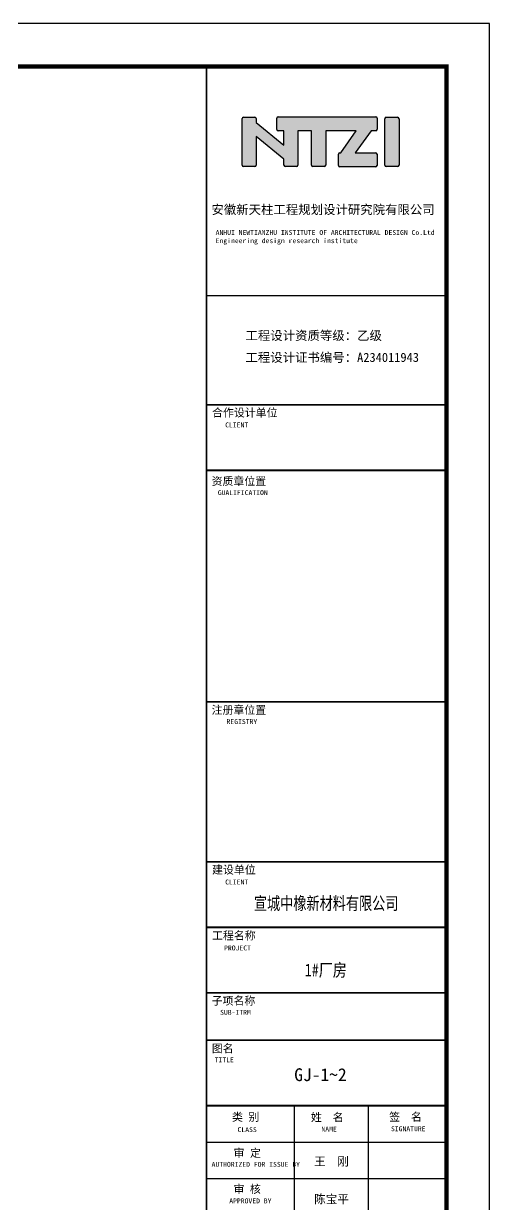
# Model space of a CAD drawing. Extents: x 37237700 to 37865026, y 138877 to 347670.
# Drawn here: x 37854141 to 37865026, y 227698 to 255282 of the extents above; entities that cross this region are included whole.
import ezdxf
from ezdxf.enums import TextEntityAlignment as Align

# ---------------------------------------------------------------- set-up
doc = ezdxf.new("R2010")
doc.units = 0
doc.header["$LTSCALE"] = 1000
doc.header["$MEASUREMENT"] = 0
doc.layers.get('0').update_dxf_attribs({"linetype": 'CONTINUOUS'})
for name, color, linetype in [('PUB_TAB', 7, 'CONTINUOUS'), ('PUB_TEXT', 7, 'CONTINUOUS'), ('PUB_TITLE', 4, 'CONTINUOUS')]:
    doc.layers.add(name, color=color, linetype=linetype)
doc.styles.add('STYLE-黑体', font='simhei.ttf')
doc.styles.add('TQ', font='')
doc.styles.get('TQ').set_extended_font_data('SimSun')

# ---------------------------------------------------------------- blocks, each defined once
blk = doc.blocks.new('tk0')
h = blk.add_hatch(color=256)
h.paths.add_polyline_path([(32852392, -1204546), (32853685, -1205603), (32853685, -1205878, 0.414214), (32853749, -1205942), (32854275, -1205942, 0.414214), (32854339, -1205878), (32854339, -1204280), (32854967, -1204280), (32854967, -1205875, 0.414214), (32855031, -1205939), (32855571, -1205939, 0.414214), (32855635, -1205875), (32855635, -1204280), (32857060, -1204280), (32856336, -1205302), (32856292, -1205302, 0.414214), (32856228, -1205366), (32856228, -1205892, 0.414214), (32856292, -1205956), (32857972, -1205956, 0.414214), (32858036, -1205892), (32858036, -1205362, 0.414214), (32857972, -1205298), (32857012, -1205298), (32857761, -1204270), (32857974, -1204270, 0.414214), (32858038, -1204206), (32858038, -1203685, 0.414214), (32857974, -1203621), (32853417, -1203621, 0.414214), (32853353, -1203685), (32853353, -1204218, 0.414214), (32853417, -1204282), (32853679, -1204282), (32853679, -1204939), (32852388, -1203885), (32852389, -1203708, 0.41489), (32852325, -1203644), (32851789, -1203644, 0.414214), (32851725, -1203708), (32851725, -1205882, 0.414214), (32851789, -1205946), (32852328, -1205946, 0.414214), (32852392, -1205882)])
h.paths.add_polyline_path([(32858400, -1205878, 0.414214), (32858464, -1205942), (32858999, -1205942, 0.414214), (32859063, -1205878), (32859063, -1203710, 0.414214), (32858999, -1203646), (32858464, -1203646, 0.414214), (32858400, -1203710)])
for p, q in [((32851725, -1205882), (32851725, -1203708)), ((32851789, -1203644), (32852325, -1203644)), ((32852389, -1203708), (32852388, -1203885)), ((32853353, -1204218), (32853353, -1203685)), ((32853417, -1203621), (32857974, -1203621)), ((32858038, -1203685), (32858038, -1204206)), ((32858400, -1205878), (32858400, -1203710)), ((32858464, -1203646), (32858999, -1203646)), ((32859063, -1203710), (32859063, -1205878)), ((32852388, -1203885), (32853679, -1204939)), ((32853679, -1204282), (32853417, -1204282)), ((32853679, -1204939), (32853679, -1204282)), ((32854967, -1204280), (32854339, -1204280)), ((32854339, -1204280), (32854339, -1205878)), ((32854967, -1205875), (32854967, -1204280)), ((32857060, -1204280), (32855635, -1204280)), ((32855635, -1204280), (32855635, -1205875)), ((32856336, -1205302), (32857060, -1204280)), ((32857761, -1204270), (32857012, -1205298)), ((32857974, -1204270), (32857761, -1204270)), ((32853685, -1205603), (32852392, -1204546)), ((32852392, -1204546), (32852392, -1205882)), ((32856228, -1205892), (32856228, -1205366)), ((32856292, -1205302), (32856336, -1205302)), ((32857012, -1205298), (32857972, -1205298)), ((32858036, -1205362), (32858036, -1205892)), ((32852328, -1205946), (32851789, -1205946)), ((32853685, -1205878), (32853685, -1205603)), ((32854275, -1205942), (32853749, -1205942)), ((32855571, -1205939), (32855031, -1205939)), ((32857972, -1205956), (32856292, -1205956)), ((32858999, -1205942), (32858464, -1205942))]:
    blk.add_line(p, q)
for centre, start, end in [((32851789, -1203708), 90, 180), ((32852325, -1203708), 359.8676, 90), ((32853417, -1203685), 90, 180), ((32857974, -1203685), 0, 90), ((32858464, -1203710), 90, 180), ((32858999, -1203710), 0, 90), ((32853417, -1204218), 180, 270), ((32857974, -1204206), 270, 0), ((32856292, -1205366), 90, 180), ((32857972, -1205362), 0, 90), ((32851789, -1205882), 180, 270), ((32852328, -1205882), 270, 0), ((32853749, -1205878), 180, 270), ((32854275, -1205878), 270, 0), ((32855031, -1205875), 180, 270), ((32855571, -1205875), 270, 0), ((32856292, -1205892), 180, 270), ((32857972, -1205892), 270, 0), ((32858464, -1205878), 180, 270), ((32858999, -1205878), 270, 0)]:
    blk.add_arc(centre, 64, start, end)
at = {"layer": 'PUB_TEXT'}
for q in [(32859815, -1201267), (32861287, -1202326)]:
    blk.add_line((32861287, -1201267), q, dxfattribs=at)
at = {"layer": 'PUB_TITLE'}
for p, q in [((32861287, -1201267), (32850067, -1201267)), ((32854181, -1261723), (32854181, -1249823)), ((32857632, -1261723), (32857632, -1249823)), ((32850067, -1251523), (32861287, -1251523)), ((32850067, -1253223), (32861287, -1253223))]:
    blk.add_line(p, q, dxfattribs=at)
at = {"layer": 'PUB_TITLE', "lineweight": 40}
blk.add_line((32850062, -1220138), (32861282, -1220138), dxfattribs=at)
for points, const_width in [([(32850067, -1201267), (32850067, -1281267)], 85), ([(32850067, -1211977), (32861287, -1211977)], 51), ([(32850067, -1217077), (32861287, -1217077)], 85), ([(32850067, -1220137), (32861287, -1220137)], 85), ([(32850067, -1230953), (32861287, -1230953)], 85), ([(32850067, -1238433), (32861287, -1238433)], 85), ([(32850067, -1241493), (32861287, -1241493)], 85), ([(32850067, -1244553), (32861287, -1244553)], 85), ([(32850067, -1246763), (32861287, -1246763)], 85), ([(32850067, -1249823), (32861287, -1249823)], 85)]:
    blk.add_lwpolyline(points, dxfattribs=dict(at, const_width=const_width))
at = {"layer": 'PUB_TEXT', "style": 'TQ'}
for s, p in [('王  刚', (32855098, -1252630)), ('陈宝平', (32855098, -1254390))]:
    blk.add_text(s, height=396, dxfattribs=at).set_placement(p)
at = {"layer": 'PUB_TEXT', "char_height": 425, "attachment_point": 1, "style": 'TQ'}
for s, insert in [('安徽新天柱工程规划设计研究院有限公司 ', (32850295, -1207742)), ('工程设计资质等级：乙级 ', (32851887, -1213629)), ('工程设计证书编号：A234011943 ', (32851887, -1214649))]:
    blk.add_mtext(s, dxfattribs=dict(at, insert=insert))
at = {"layer": 'PUB_TEXT', "attachment_point": 1, "style": 'TQ'}
for s, insert, char_height, width in [('ANHUI NEWTIANZHU INSTITUTE OF ARCHITECTURAL DESIGN Co.Ltd\\PEngineering design research institute', (32850492, -1208912), 229.5, 10514.71), ('合作设计单位', (32850326, -1217257), 374, 3498.52), ('CLIENT', (32850938, -1217903), 229.5, 4799.1), ('资质章位置', (32850304, -1220460), 374, 4250), ('GUALIFICATION', (32850593, -1221066), 229.5, 5361.8), ('注册章位置', (32850304, -1231147), 374, 3060), ('REGISTRY', (32851001, -1231763), 229.5, 4799.1), ('建设单位', (32850326, -1238613), 374, 2223.6), ('CLIENT', (32850938, -1239259), 229.5, 4799.1), ('工程名称', (32850323, -1241690), 374, 2223.6), ('PROJECT', (32850887, -1242340), 229.5, 4799.1), ('子项名称', (32850306, -1244736), 374, 2223.6), ('SUB-ITRM', (32850702, -1245348), 229.5, 4799.1), ('图名', (32850313, -1246965), 374, 2223.6), ('TITLE', (32850446, -1247564), 229.5, 4799.1), ('签  名', (32858602, -1250163), 374, 2948.14), ('类 别', (32851257, -1250163), 374, 2223.6), ('姓  名', (32854946, -1250177), 374, 2324.97), ('CLASS', (32851517, -1250828), 229.5, 4799.1), ('NAME', (32855436, -1250803), 229.5, 4799.1), ('SIGNATURE', (32858688, -1250788), 229.5, 4799.1), ('审 定', (32851331, -1251848), 374, 1610.68), ('AUTHORIZED FOR ISSUE BY', (32850303, -1252450), 229.5, 4799.1), ('审 核', (32851328, -1253533), 374, 2855.71), ('APPROVED BY', (32851129, -1254157), 229.5, 4799.1)]:
    blk.add_mtext(s, dxfattribs=dict(at, insert=insert, char_height=char_height, width=width))

msp = doc.modelspace()

# ---------------------------------------------------------------- linework, layer by layer
at = {"layer": 'PUB_TITLE'}
msp.add_lwpolyline([(37790725.6, 213282.3), (37865025.6, 213282.3), (37865025.6, 255282.3), (37790725.6, 255282.3)], close=True, dxfattribs=at)
at = {"layer": 'PUB_TITLE', "const_width": 100}
msp.add_lwpolyline([(37793225.6, 214282.3), (37864025.6, 214282.3), (37864025.6, 254282.3), (37793225.6, 254282.3)], close=True, dxfattribs=at)

# ---------------------------------------------------------------- block references
at = {"xscale": 0.5, "yscale": 0.5, "zscale": 0.5}
msp.add_blockref('tk0', (21433382.2, 854916), dxfattribs=at)

# ---------------------------------------------------------------- texts
at = {"layer": 'PUB_TAB', "lineweight": -3, "style": 'STYLE-黑体'}
for s, width, p in [('宣城中橡新材料有限公司', 0.75, (37861211.6, 234580.8)), ('1#厂房', 0.8, (37861203.1, 233022.5)), ('GJ-1~2', 1.000119, (37861078.2, 230578.4))]:
    msp.add_text(s, height=300, dxfattribs=dict(at, width=width)).set_placement(p, align=Align.CENTER)

doc.saveas('drawing.dxf')
